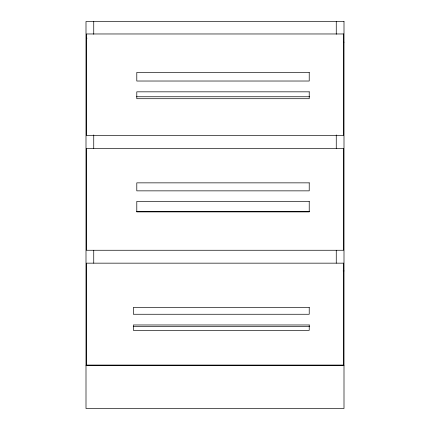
<?xml version="1.0" encoding="UTF-8"?>
<svg xmlns="http://www.w3.org/2000/svg" width="430" height="430" viewBox="0 0 430 430"><rect width="100%" height="100%" fill="white"/><g stroke="black" fill="none" stroke-linecap="round" stroke-linejoin="round"><path stroke-width="0.64" d="M343.57 42.172L344 42.172M136.568 96.75L309.525 96.75M136.568 211.56L309.525 211.56M343.14 270.932L344 270.932M133.214 326.37L309.525 326.37M86 365.5L344 365.5M336.26 21.5L336.26 34.255M336.26 134.929L336.26 148.35M336.26 250.373L336.26 263.122M93.74 21.5L93.74 34.255M93.74 134.929L93.74 148.35M93.74 250.373L93.74 263.122M86.86 38.028L86.86 38.474M344 21.5L86 21.5L86 408.5L344 408.5L344 21.5M343.57 33.97L86.43 33.97L86.43 135.45L343.57 135.45L343.57 33.97M309.224 72.423L136.794 72.423L136.794 81.023L309.224 81.023L309.224 72.423M309.224 91.832L136.794 91.832L136.794 98.712L309.224 98.712L309.224 91.832M343.57 148.35L86.43 148.35L86.43 250.26L343.57 250.26L343.57 148.35M309.224 182.857L136.794 182.857L136.794 190.855L309.224 190.855L309.224 182.857M309.224 201.374L136.794 201.374L136.794 211.893L309.224 211.893L309.224 201.374M343.57 263.16L86.43 263.16L86.43 365.07L343.57 365.07L343.57 263.16M309.224 307.423L133.354 307.423L133.354 314.26L309.224 314.26L309.224 307.423M309.224 324.973L133.354 324.973L133.354 330.331L309.224 330.331L309.224 324.973"/></g></svg>
